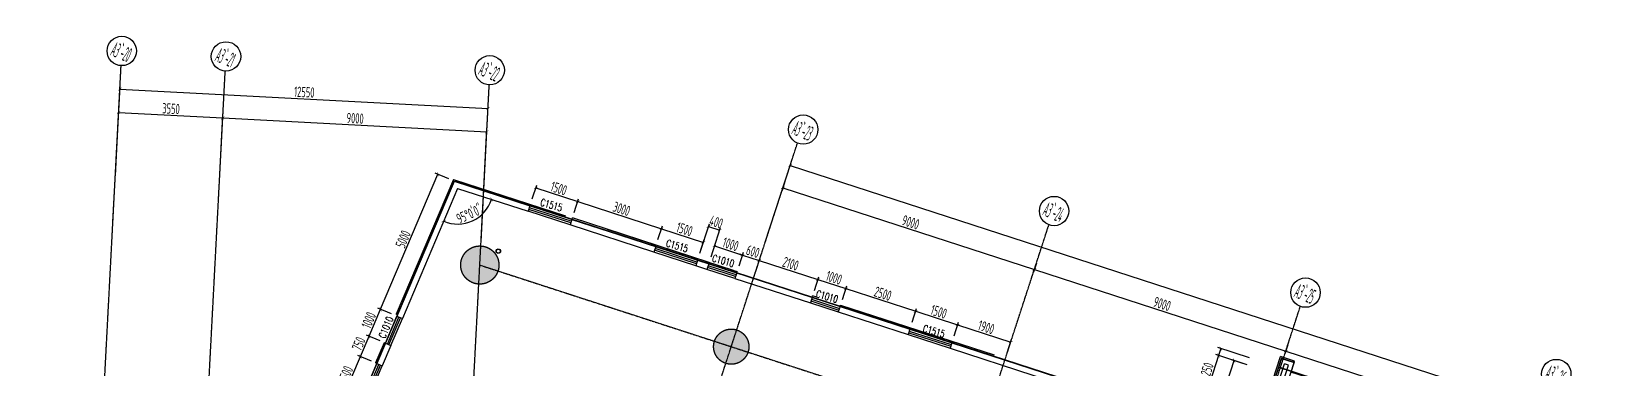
# Model space of a CAD drawing. Extents: x -3523 to 12007717, y -6694179 to 21431.
# Drawn here: x 11893450 to 11947492, y -6375428 to -6363962 of the extents above; entities that cross this region are included whole.
import ezdxf
from ezdxf.enums import TextEntityAlignment as Align
from ezdxf.xclip import XClip

# ---------------------------------------------------------------- set-up
doc = ezdxf.new("R2010")
doc.units = 0
doc.header["$LTSCALE"] = 10
doc.header["$MEASUREMENT"] = 0
doc.header["$XCLIPFRAME"] = 0
doc.linetypes.add('A3-RG-axis-100$0$CENTER', pattern=[2, 1.25, -0.25, 0.25, -0.25])
doc.linetypes.add('A3-RI-4F$0$DASH', pattern=[0.35, 0.25, -0.1])
for name, color, linetype in [('A3-RB-4F-100$0$A-DIMS-100', 1, 'Continuous'), ('A3-RG-axis-100$0$A-DIMS-100', 1, 'Continuous'), ('A3-RG-axis-100$0$A-GRID', 1, 'A3-RG-axis-100$0$CENTER'), ('A3-RG-axis-100$0$A-SYMB', 4, 'Continuous'), ('A3-RI-4F$0$A-FLOR', 2, 'Continuous'), ('A3-RI-4F$0$A-GLAZ', 140, 'Continuous'), ('A3-RI-4F$0$A-WALL', 7, 'Continuous'), ('A3-RI-4F$0$A-WALL-FINI', 95, 'Continuous'), ('A3-RM-4F$0$0P-FE-FH-V', 141, 'Continuous'), ('A3-RS-1F$0$A-HATH-GRAY', 8, 'Continuous'), ('A3-RS-1F$0$A-WALL', 7, 'Continuous'), ('A3-SYMB-4F-100$0$A-SYMB-DOOR', 3, 'Continuous'), ('A3-SYMB-4F-100$0$A-SYMB-DOOR1', 3, 'Continuous'), ('A3-SYMB-4F-100$0$A-SYMB-DOOR2', 3, 'Continuous'), ('A3-SYMB-4F-100$0$A-SYMB-DOOR3', 3, 'Continuous')]:
    doc.layers.add(name, color=color, linetype=linetype)
doc.layers.add('A3-RI-4F$0$临时层', color=140, linetype='Continuous', plot=False)
doc.styles.add('A3-RB-4F-100$0$XD2008', font='xd-hzs.shx', dxfattribs={"width": 0.7, "bigfont": 'xd-hztxt.shx'})
doc.styles.add('A3-RG-axis-100$0$ECADI', font='hzs.shx', dxfattribs={"width": 0.7, "bigfont": 'hztxt.shx'})
doc.styles.add('A3-RG-axis-100$0$XD2008', font='xd-hzs.shx', dxfattribs={"width": 0.7, "bigfont": 'xd-hztxt.shx'})
doc.styles.add('A3-SYMB-4F-100$0$ECADI-TXT', font='simplex.shx', dxfattribs={"bigfont": 'hztxt.shx'})
doc.dimstyles.new('A3-RB-4F-100$0$XD100', dxfattribs={"dimscale": 100, "dimtxt": 3.5, "dimasz": 1.5, "dimexe": 1, "dimexo": 2, "dimgap": 0.5, "dimtad": 1, "dimdec": 0, "dimdsep": 46, "dimtxsty": 'A3-RB-4F-100$0$XD2008', "dimcen": 2.5, "dimclrt": 4, "dimaunit": 1, "dimadec": 0, "dimazin": 0, "dimtfac": 1, "dimtdec": 0, "dimtix": 1, "dimtmove": 0, "dimatfit": 3, "dimfxl": 0, "dimtolj": 1, "dimtzin": 0, "dimarcsym": 0})
doc.dimstyles.new('A3-RB-4F-100$0$XD100$0', dxfattribs={"dimscale": 100, "dimtxt": 3.5, "dimasz": 1, "dimexe": 1, "dimexo": 2, "dimgap": 0.5, "dimtad": 1, "dimdec": 0, "dimdsep": 46, "dimtxsty": 'A3-RB-4F-100$0$XD2008', "dimblk1": 'A3-RB-4F-100$0$_ARCHTICK', "dimblk2": 'A3-RB-4F-100$0$_ARCHTICK', "dimsah": 1, "dimcen": 2.5, "dimclrt": 4, "dimaunit": 1, "dimadec": 0, "dimazin": 0, "dimtfac": 1, "dimtdec": 0, "dimtix": 1, "dimtmove": 0, "dimatfit": 3, "dimfxl": 0, "dimtolj": 1, "dimtzin": 0, "dimarcsym": 0})
doc.dimstyles.new('A3-RG-axis-100$0$XD100$0', dxfattribs={"dimscale": 100, "dimtxt": 3.5, "dimasz": 1, "dimexe": 1, "dimexo": 2, "dimgap": 0.5, "dimtad": 1, "dimdec": 0, "dimdsep": 46, "dimtxsty": 'A3-RG-axis-100$0$XD2008', "dimblk1": 'A3-RG-axis-100$0$_ARCHTICK', "dimblk2": 'A3-RG-axis-100$0$_ARCHTICK', "dimsah": 1, "dimcen": 2.5, "dimclrt": 4, "dimaunit": 1, "dimadec": 0, "dimazin": 0, "dimtfac": 1, "dimtdec": 0, "dimtix": 1, "dimtmove": 0, "dimatfit": 3, "dimfxl": 0, "dimtolj": 1, "dimtzin": 0, "dimarcsym": 0})

# ---------------------------------------------------------------- blocks, each defined once
blk = doc.blocks.new('A3-RI-4F')
at = {"layer": 'A3-RI-4F$0$A-FLOR', "linetype": 'A3-RI-4F$0$DASH', "const_width": 50}
blk.add_lwpolyline([(11907835, -6369053), (11897656, -6393034), (11898128, -6393234, -0.084697), (11913934, -6391267), (11915314, -6394764, -0.031408), (11917937, -6393922), (11918379, -6395667), (11918416, -6395812, -0.137995), (11924070, -6395803), (11938273, -6400393, -0.63707), (11939156, -6407589), (11916413, -6421801), (11915153, -6424770), (11915014, -6425097), (11914547, -6426197), (11920044, -6428530), (11921412, -6425308), (11977075, -6448936), (11985124, -6429973), (11973295, -6424952), (11972792, -6425445)], format="xyb", dxfattribs=at)
for points in [[(11935891, -6375414), (11935081, -6377906), (11907835, -6369053)], [(11978174, -6391908), (11978174, -6391908), (11943983, -6380797), (11944801, -6378308), (11943490, -6377883), (11943490, -6377883), (11936319, -6375553), (11936424, -6375230), (11935996, -6375091), (11935888, -6375424)]]:
    blk.add_lwpolyline(points, dxfattribs=at)
at = {"layer": 'A3-RI-4F$0$A-GLAZ'}
for p, q in [((11911837, -6370354), (11910411, -6369890)), ((11911776, -6370544), (11910349, -6370080)), ((11911797, -6370477), (11910371, -6370014)), ((11911816, -6370420), (11910389, -6369957)), ((11916055, -6371934), (11914629, -6371471)), ((11916077, -6371868), (11914650, -6371404)), ((11916095, -6371811), (11914669, -6371347)), ((11916117, -6371744), (11914690, -6371281)), ((11917387, -6372367), (11916436, -6372058)), ((11917408, -6372300), (11916457, -6371991)), ((11917427, -6372243), (11916476, -6371934)), ((11917449, -6372177), (11916498, -6371868)), ((11919976, -6373135), (11920927, -6373444)), ((11919995, -6373078), (11920946, -6373387)), ((11920016, -6373011), (11920967, -6373320)), ((11905491, -6374576), (11905882, -6373656)), ((11905555, -6374604), (11905946, -6373683)), ((11905611, -6374627), (11906001, -6373707)), ((11919955, -6373201), (11920906, -6373510)), ((11905675, -6374655), (11906066, -6373734)), ((11923305, -6374216), (11924732, -6374680)), ((11923323, -6374159), (11924750, -6374623)), ((11923345, -6374093), (11924772, -6374556)), ((11923283, -6374283), (11924710, -6374747)), ((11904612, -6376647), (11905198, -6375267)), ((11904676, -6376675), (11905262, -6375294)), ((11904731, -6376698), (11905318, -6375318)), ((11904796, -6376726), (11905382, -6375345))]:
    blk.add_line(p, q, dxfattribs=at)
at = {"layer": 'A3-RI-4F$0$A-WALL'}
for p, q in [((11907835, -6369053), (11905882, -6373656)), ((11907948, -6369300), (11906066, -6373734)), ((11907835, -6369053), (11910411, -6369890)), ((11907948, -6369300), (11910349, -6370080)), ((11910411, -6369890), (11910349, -6370080)), ((11911837, -6370354), (11911776, -6370544)), ((11914690, -6371281), (11911837, -6370354)), ((11911837, -6370354), (11914690, -6371281)), ((11914629, -6371471), (11911776, -6370544)), ((11914691, -6371281), (11914629, -6371471)), ((11916117, -6371744), (11916055, -6371934)), ((11916436, -6372058), (11916055, -6371934)), ((11916497, -6371868), (11916117, -6371744)), ((11916117, -6371744), (11916497, -6371868)), ((11916498, -6371868), (11916436, -6372058)), ((11917449, -6372177), (11917387, -6372367)), ((11917387, -6372367), (11919955, -6373201)), ((11917449, -6372177), (11920016, -6373011)), ((11920016, -6373011), (11919955, -6373201)), ((11905882, -6373656), (11906066, -6373734)), ((11920967, -6373320), (11920906, -6373510)), ((11920906, -6373510), (11923283, -6374283)), ((11920967, -6373320), (11923345, -6374093)), ((11923345, -6374093), (11923283, -6374283)), ((11905491, -6374576), (11905198, -6375267)), ((11905675, -6374655), (11905382, -6375345)), ((11905491, -6374576), (11905675, -6374655)), ((11924772, -6374556), (11924710, -6374747)), ((11924710, -6374746), (11935257, -6378174)), ((11924772, -6374556), (11935081, -6377906)), ((11905198, -6375267), (11905382, -6375345)), ((11934922, -6379852), (11936424, -6375230)), ((11935081, -6377906), (11935996, -6375091)), ((11935224, -6377952), (11936092, -6375280)), ((11935366, -6377999), (11936235, -6375326)), ((11936424, -6375230), (11935996, -6375091)), ((11936235, -6375326), (11936092, -6375280))]:
    blk.add_line(p, q, dxfattribs=at)
at = {"layer": 'A3-RI-4F$0$A-WALL-FINI'}
for p, q in [((11907807, -6368992), (11905855, -6373590)), ((11907807, -6368992), (11911615, -6370229)), ((11910411, -6369890), (11910426, -6369843)), ((11910503, -6369605), (11910503, -6369605)), ((11911837, -6370354), (11911853, -6370306)), ((11916513, -6371820), (11911853, -6370306)), ((11913042, -6370692), (11917322, -6372083)), ((11916498, -6371868), (11916513, -6371820)), ((11916590, -6371583), (11916590, -6371582)), ((11917321, -6372083), (11917464, -6372129)), ((11917449, -6372177), (11917464, -6372129)), ((11920016, -6373011), (11920032, -6372964)), ((11920175, -6373010), (11920032, -6372964)), ((11921060, -6373035), (11921060, -6373035)), ((11905901, -6373610), (11905855, -6373590)), ((11920967, -6373320), (11920983, -6373273)), ((11920983, -6373273), (11926214, -6374972)), ((11905445, -6374557), (11905152, -6375247)), ((11905491, -6374576), (11905445, -6374557)), ((11905198, -6375267), (11905152, -6375247)), ((11935117, -6377634), (11935964, -6375028)), ((11936439, -6375182), (11935964, -6375028)), ((11936424, -6375230), (11936439, -6375182)), ((11935049, -6377843), (11935840, -6375408))]:
    blk.add_line(p, q, dxfattribs=at)
at = {"layer": 'A3-RI-4F$0$临时层', "const_width": 50}
blk.add_lwpolyline([(11935081, -6377906), (11935898, -6375390), (11944801, -6378308), (11943983, -6380798)], dxfattribs=at)
blk = doc.blocks.new('A3-RG-axis-100$0$_ARCHTICK')
at = {"color": 0, "linetype": 'ByBlock', "const_width": 0.15}
blk.add_lwpolyline([(-0.5, -0.5), (0.5, 0.5)], dxfattribs=at)
blk = doc.blocks.new('*D248')
at = {"layer": 'A3-RG-axis-100$0$A-DIMS-100', "color": 0, "lineweight": -2}
for p, q in [((11919090, -6369068), (11918990, -6369373)), ((11919021, -6369278), (11927581, -6372059)), ((11927649, -6371849), (11927550, -6372154))]:
    blk.add_line(p, q, dxfattribs=at)
at = {"layer": 'Defpoints', "color": 0}
for p in [(11919151, -6368878), (11927581, -6372059), (11927711, -6371659)]:
    blk.add_point(p, dxfattribs=at)
at = {"layer": 'A3-RG-axis-100$0$A-DIMS-100', "color": 0, "lineweight": -2, "xscale": 100, "yscale": 100, "zscale": 100}
for p, rotation in [((11919021, -6369278), 162.0000000004873), ((11927581, -6372059), 342.0000000004872)]:
    blk.add_blockref('A3-RG-axis-100$0$_ARCHTICK', p, dxfattribs=dict(at, rotation=rotation))
at = {"layer": 'A3-RG-axis-100$0$A-DIMS-100', "color": 4, "insert": (11923371, -6370455), "char_height": 350, "attachment_point": 5, "rotation": 342, "style": 'A3-RG-axis-100$0$XD2008'}
blk.add_mtext('\\A1;9000', dxfattribs=at)
blk = doc.blocks.new('*D249')
at = {"layer": 'A3-RG-axis-100$0$A-DIMS-100', "color": 0, "lineweight": -2}
for p, q in [((11927649, -6371849), (11927550, -6372154)), ((11927581, -6372059), (11936140, -6374840)), ((11936209, -6374630), (11936109, -6374935))]:
    blk.add_line(p, q, dxfattribs=at)
at = {"layer": 'Defpoints', "color": 0}
for p in [(11927711, -6371659), (11936270, -6374440), (11936140, -6374840)]:
    blk.add_point(p, dxfattribs=at)
at = {"layer": 'A3-RG-axis-100$0$A-DIMS-100', "color": 0, "lineweight": -2, "xscale": 100, "yscale": 100, "zscale": 100}
for p, rotation in [((11927581, -6372059), 162.0000000004873), ((11936140, -6374840), 342.0000000004872)]:
    blk.add_blockref('A3-RG-axis-100$0$_ARCHTICK', p, dxfattribs=dict(at, rotation=rotation))
at = {"layer": 'A3-RG-axis-100$0$A-DIMS-100', "color": 4, "insert": (11931930, -6373236), "char_height": 350, "attachment_point": 5, "rotation": 342, "style": 'A3-RG-axis-100$0$XD2008'}
blk.add_mtext('\\A1;9000', dxfattribs=at)
blk = doc.blocks.new('*D250')
at = {"layer": 'A3-RG-axis-100$0$A-DIMS-100', "color": 0, "lineweight": -2}
for p, q in [((11936209, -6374630), (11936109, -6374935)), ((11936140, -6374840), (11944700, -6377622)), ((11944768, -6377411), (11944669, -6377717))]:
    blk.add_line(p, q, dxfattribs=at)
at = {"layer": 'Defpoints', "color": 0}
for p in [(11936270, -6374440), (11944830, -6377221), (11944700, -6377622)]:
    blk.add_point(p, dxfattribs=at)
at = {"layer": 'A3-RG-axis-100$0$A-DIMS-100', "color": 0, "lineweight": -2, "xscale": 100, "yscale": 100, "zscale": 100}
for p, rotation in [((11936140, -6374840), 162.0000000004873), ((11944700, -6377622), 342.0000000004872)]:
    blk.add_blockref('A3-RG-axis-100$0$_ARCHTICK', p, dxfattribs=dict(at, rotation=rotation))
at = {"layer": 'A3-RG-axis-100$0$A-DIMS-100', "color": 4, "insert": (11940490, -6376017), "char_height": 350, "attachment_point": 5, "rotation": 342, "style": 'A3-RG-axis-100$0$XD2008'}
blk.add_mtext('\\A1;9000', dxfattribs=at)
blk = doc.blocks.new('*D253')
at = {"layer": 'A3-RG-axis-100$0$A-DIMS-100', "color": 0, "lineweight": -2}
for p, q in [((11899840, -6369043), (11899958, -6366801)), ((11899953, -6366900), (11908940, -6367371)), ((11908828, -6369514), (11908946, -6367272))]:
    blk.add_line(p, q, dxfattribs=at)
at = {"layer": 'Defpoints', "color": 0}
for p in [(11908940, -6367371), (11899830, -6369243), (11908818, -6369714)]:
    blk.add_point(p, dxfattribs=at)
at = {"layer": 'A3-RG-axis-100$0$A-DIMS-100', "color": 0, "lineweight": -2, "xscale": 100, "yscale": 100, "zscale": 100}
for p, rotation in [((11899953, -6366900), 177.0000000058428), ((11908940, -6367371), 357.0000000058428)]:
    blk.add_blockref('A3-RG-axis-100$0$_ARCHTICK', p, dxfattribs=dict(at, rotation=rotation))
at = {"layer": 'A3-RG-axis-100$0$A-DIMS-100', "color": 4, "insert": (11904458, -6366911), "char_height": 350, "attachment_point": 5, "rotation": 357, "style": 'A3-RG-axis-100$0$XD2008'}
blk.add_mtext('\\A1;9000', dxfattribs=at)
blk = doc.blocks.new('*D254')
at = {"layer": 'A3-RG-axis-100$0$A-DIMS-100', "color": 0, "lineweight": -2}
for p, q in [((11896295, -6368858), (11896413, -6366615)), ((11896408, -6366715), (11899953, -6366900)), ((11899840, -6369043), (11899958, -6366801))]:
    blk.add_line(p, q, dxfattribs=at)
at = {"layer": 'Defpoints', "color": 0}
for p in [(11899953, -6366900), (11896285, -6369057), (11899830, -6369243)]:
    blk.add_point(p, dxfattribs=at)
at = {"layer": 'A3-RG-axis-100$0$A-DIMS-100', "color": 0, "lineweight": -2, "xscale": 100, "yscale": 100, "zscale": 100}
for p, rotation in [((11896408, -6366715), 177.0000000058428), ((11899953, -6366900), 357.0000000058428)]:
    blk.add_blockref('A3-RG-axis-100$0$_ARCHTICK', p, dxfattribs=dict(at, rotation=rotation))
at = {"layer": 'A3-RG-axis-100$0$A-DIMS-100', "color": 4, "insert": (11898192, -6366583), "char_height": 350, "attachment_point": 5, "rotation": 357, "style": 'A3-RG-axis-100$0$XD2008'}
blk.add_mtext('\\A1;3550', dxfattribs=at)
blk = doc.blocks.new('*D255')
at = {"layer": 'A3-RG-axis-100$0$A-DIMS-100', "color": 0, "lineweight": -2}
for p, q in [((11896212, -6370455), (11896455, -6365816)), ((11896450, -6365916), (11908982, -6366573)), ((11908744, -6371112), (11908988, -6366473))]:
    blk.add_line(p, q, dxfattribs=at)
at = {"layer": 'Defpoints', "color": 0}
for p in [(11908982, -6366573), (11896201, -6370655), (11908734, -6371312)]:
    blk.add_point(p, dxfattribs=at)
at = {"layer": 'A3-RG-axis-100$0$A-DIMS-100', "color": 0, "lineweight": -2, "xscale": 100, "yscale": 100, "zscale": 100}
for p, rotation in [((11896450, -6365916), 177.0000000058428), ((11908982, -6366573), 357.0000000058428)]:
    blk.add_blockref('A3-RG-axis-100$0$_ARCHTICK', p, dxfattribs=dict(at, rotation=rotation))
at = {"layer": 'A3-RG-axis-100$0$A-DIMS-100', "color": 4, "insert": (11902728, -6366019), "char_height": 350, "attachment_point": 5, "rotation": 357, "style": 'A3-RG-axis-100$0$XD2008'}
blk.add_mtext('\\A1;12550', dxfattribs=at)
blk = doc.blocks.new('*D257')
at = {"layer": 'A3-RG-axis-100$0$A-DIMS-100', "color": 0, "lineweight": -2}
for p, q in [((11918409, -6371163), (11919299, -6368422)), ((11919269, -6368517), (11981087, -6388603)), ((11981403, -6387632), (11981056, -6388698))]:
    blk.add_line(p, q, dxfattribs=at)
at = {"layer": 'Defpoints', "color": 0}
for p in [(11918347, -6371353), (11981464, -6387442), (11981087, -6388603)]:
    blk.add_point(p, dxfattribs=at)
at = {"layer": 'A3-RG-axis-100$0$A-DIMS-100', "color": 0, "lineweight": -2, "xscale": 100, "yscale": 100, "zscale": 100}
for p, rotation in [((11919269, -6368517), 162.0000000004873), ((11981087, -6388603), 342.0000000004872)]:
    blk.add_blockref('A3-RG-axis-100$0$_ARCHTICK', p, dxfattribs=dict(at, rotation=rotation))
at = {"layer": 'A3-RG-axis-100$0$A-DIMS-100', "color": 4, "insert": (11950247, -6378346), "char_height": 350, "attachment_point": 5, "rotation": 342, "style": 'A3-RG-axis-100$0$XD2008'}
blk.add_mtext('\\A1;65000', dxfattribs=at)
blk = doc.blocks.new('A3-RG-axis-100$0$ECADI-TAG-GRID')
at = {"color": 13}
blk.add_circle((0, 0), 5, dxfattribs=at)
at = {"style": 'A3-RG-axis-100$0$XD2008', "width": 0.7}
blk.add_attdef('GRID', text='', height=5, dxfattribs=at).set_placement((0, 0), align=Align.MIDDLE)
blk = doc.blocks.new('A3-SYMB-4F-100$0$ECADI-TAG-DOOR')
at = {"layer": 'A3-SYMB-4F-100$0$A-SYMB-DOOR', "style": 'A3-SYMB-4F-100$0$ECADI-TXT', "width": 0.7}
for tag, p in [('门窗主编号1', (-6.41, 7.26)), ('门窗主编号2', (2.08, 7.26))]:
    blk.add_attdef(tag, p, '', height=2.5, dxfattribs=at)
at = {"layer": 'A3-SYMB-4F-100$0$A-SYMB-DOOR', "style": 'A3-SYMB-4F-100$0$ECADI-TXT', "width": 0.7, "flags": 1}
for tag, p in [('洞口尺寸(宽X高)', (-6.42, 1.62)), ('备注', (-6.39, -1.21))]:
    blk.add_attdef(tag, p, '', height=2.5, dxfattribs=at)
at = {"layer": 'A3-SYMB-4F-100$0$A-SYMB-DOOR1', "style": 'A3-SYMB-4F-100$0$ECADI-TXT', "width": 0.7}
blk.add_attdef('门窗辅编号1', (-6.41, 4.41), '', height=2.5, dxfattribs=at)
at = {"layer": 'A3-SYMB-4F-100$0$A-SYMB-DOOR2', "style": 'A3-SYMB-4F-100$0$ECADI-TXT', "width": 0.7}
blk.add_attdef('门窗辅编号2', (-2.86, 4.41), '', height=2.5, dxfattribs=at)
at = {"layer": 'A3-SYMB-4F-100$0$A-SYMB-DOOR3', "style": 'A3-SYMB-4F-100$0$ECADI-TXT', "width": 0.7}
blk.add_attdef('门窗辅编号3', (2.32, 4.41), '', height=2.5, dxfattribs=at)
blk = doc.blocks.new('A3-SYMB-4F-100')
at = {"layer": 'A3-SYMB-4F-100$0$A-SYMB-DOOR1'}
ref = blk.add_blockref('A3-SYMB-4F-100$0$ECADI-TAG-DOOR', (11911491, -6370855), dxfattribs=dict(at, xscale=99.99999999997293, yscale=100, zscale=100, rotation=344.0251775405333))
ref.add_attrib('门窗主编号1', 'C1515', dxfattribs={"height": 250, "rotation": 344.0252, "style": 'A3-SYMB-4F-100$0$ECADI-TXT', "width": 0.7}).set_placement((11911470, -6370091), align=Align.RIGHT)
ref = blk.add_blockref('A3-SYMB-4F-100$0$ECADI-TAG-DOOR', (11915771, -6372245), dxfattribs=dict(at, xscale=99.99999999997293, yscale=100, zscale=100, rotation=344.0251775405333))
ref.add_attrib('门窗主编号1', 'C1515', dxfattribs={"height": 250, "rotation": 344.0252, "style": 'A3-SYMB-4F-100$0$ECADI-TXT', "width": 0.7}).set_placement((11915750, -6371482), align=Align.RIGHT)
ref = blk.add_blockref('A3-SYMB-4F-100$0$ECADI-TAG-DOOR', (11917340, -6372755), dxfattribs=dict(at, xscale=99.99999999997293, yscale=100, zscale=100, rotation=344.0251775405333))
ref.add_attrib('门窗主编号1', 'C1010', dxfattribs={"height": 250, "rotation": 344.0252, "style": 'A3-SYMB-4F-100$0$ECADI-TXT', "width": 0.7}).set_placement((11917319, -6371992), align=Align.RIGHT)
ref = blk.add_blockref('A3-SYMB-4F-100$0$ECADI-TAG-DOOR', (11920874, -6373972), dxfattribs=dict(at, xscale=99.99999999997293, yscale=100, zscale=100, rotation=344.0251775405333))
ref.add_attrib('门窗主编号1', 'C1010', dxfattribs={"height": 250, "rotation": 344.0252, "style": 'A3-SYMB-4F-100$0$ECADI-TXT', "width": 0.7}).set_placement((11920854, -6373208), align=Align.RIGHT)
ref = blk.add_blockref('A3-SYMB-4F-100$0$ECADI-TAG-DOOR', (11906530, -6373796), dxfattribs=dict(at, xscale=99.9999999999729, yscale=100.0000000000001, zscale=100, rotation=67.66284723589156))
ref.add_attrib('门窗主编号1', 'C1010', dxfattribs={"height": 250, "rotation": 67.6628, "style": 'A3-SYMB-4F-100$0$ECADI-TXT', "width": 0.7}).set_placement((11905769, -6373731), align=Align.RIGHT)
ref = blk.add_blockref('A3-SYMB-4F-100$0$ECADI-TAG-DOOR', (11924514, -6375154), dxfattribs=dict(at, xscale=99.99999999997293, yscale=100, zscale=100, rotation=344.0251775405333))
ref.add_attrib('门窗主编号1', 'C1515', dxfattribs={"height": 250, "rotation": 344.0252, "style": 'A3-SYMB-4F-100$0$ECADI-TXT', "width": 0.7}).set_placement((11924493, -6374391), align=Align.RIGHT)
blk = doc.blocks.new('A3-RM-4F$0$DFA')
at = {"layer": 'A3-RM-4F$0$0P-FE-FH-V'}
for radius in [75, 65]:
    blk.add_circle((0, 0), radius, dxfattribs=at)
blk = doc.blocks.new('A3-RM-4F')
at = {"layer": 'A3-RM-4F$0$0P-FE-FH-V'}
blk.add_blockref('A3-RM-4F$0$DFA', (11909333, -6371439), dxfattribs=at)
blk = doc.blocks.new('A3-RB-4F-100$0$_ARCHTICK')
at = {"color": 0, "linetype": 'ByBlock', "const_width": 0.15}
blk.add_lwpolyline([(-0.5, -0.5), (0.5, 0.5)], dxfattribs=at)
blk = doc.blocks.new('*D2598')
at = {"layer": 'A3-RB-4F-100$0$A-DIMS-100', "color": 0, "lineweight": -2}
for p, q in [((11905324, -6373419), (11907277, -6368816)), ((11907651, -6368975), (11907185, -6368777)), ((11905698, -6373578), (11905231, -6373380))]:
    blk.add_line(p, q, dxfattribs=at)
at = {"layer": 'Defpoints', "color": 0}
for p in [(11907277, -6368816), (11907835, -6369053), (11905882, -6373656)]:
    blk.add_point(p, dxfattribs=at)
at = {"layer": 'A3-RB-4F-100$0$A-DIMS-100', "color": 0, "lineweight": -2, "xscale": 100, "yscale": 100, "zscale": 100}
for p, rotation in [((11907277, -6368816), 66.99999999929891), ((11905324, -6373419), 246.9999999992989)]:
    blk.add_blockref('A3-RB-4F-100$0$_ARCHTICK', p, dxfattribs=dict(at, rotation=rotation))
at = {"layer": 'A3-RB-4F-100$0$A-DIMS-100', "color": 4, "insert": (11906093, -6371030), "char_height": 350, "attachment_point": 5, "rotation": 67, "style": 'A3-RB-4F-100$0$XD2008'}
blk.add_mtext('\\A1;5000', dxfattribs=at)
blk = doc.blocks.new('*D2599')
at = {"layer": 'A3-RB-4F-100$0$A-DIMS-100', "color": 0, "lineweight": -2}
for p, q in [((11904933, -6374339), (11905324, -6373419)), ((11905698, -6373578), (11905231, -6373380)), ((11905307, -6374498), (11904841, -6374300))]:
    blk.add_line(p, q, dxfattribs=at)
at = {"layer": 'Defpoints', "color": 0}
for p in [(11905324, -6373419), (11905882, -6373656), (11905491, -6374576)]:
    blk.add_point(p, dxfattribs=at)
at = {"layer": 'A3-RB-4F-100$0$A-DIMS-100', "color": 0, "lineweight": -2, "xscale": 100, "yscale": 100, "zscale": 100}
for p, rotation in [((11905324, -6373419), 66.99999999927694), ((11904933, -6374339), 246.9999999992769)]:
    blk.add_blockref('A3-RB-4F-100$0$_ARCHTICK', p, dxfattribs=dict(at, rotation=rotation))
at = {"layer": 'A3-RB-4F-100$0$A-DIMS-100', "color": 4, "insert": (11904921, -6373791), "char_height": 350, "attachment_point": 5, "rotation": 67, "style": 'A3-RB-4F-100$0$XD2008'}
blk.add_mtext('\\A1;1000', dxfattribs=at)
blk = doc.blocks.new('*D2600')
at = {"layer": 'A3-RB-4F-100$0$A-DIMS-100', "color": 0, "lineweight": -2}
for p, q in [((11904640, -6375030), (11904933, -6374339)), ((11905307, -6374498), (11904841, -6374300)), ((11905014, -6375189), (11904548, -6374991))]:
    blk.add_line(p, q, dxfattribs=at)
at = {"layer": 'Defpoints', "color": 0}
for p in [(11904933, -6374339), (11905491, -6374576), (11905198, -6375267)]:
    blk.add_point(p, dxfattribs=at)
at = {"layer": 'A3-RB-4F-100$0$A-DIMS-100', "color": 0, "lineweight": -2, "xscale": 100, "yscale": 100, "zscale": 100}
for p, rotation in [((11904933, -6374339), 66.9999999993125), ((11904640, -6375030), 246.9999999993125)]:
    blk.add_blockref('A3-RB-4F-100$0$_ARCHTICK', p, dxfattribs=dict(at, rotation=rotation))
at = {"layer": 'A3-RB-4F-100$0$A-DIMS-100', "color": 4, "insert": (11904579, -6374597), "char_height": 350, "attachment_point": 5, "rotation": 67, "style": 'A3-RB-4F-100$0$XD2008'}
blk.add_mtext('\\A1;750', dxfattribs=at)
blk = doc.blocks.new('*D2601')
at = {"layer": 'A3-RB-4F-100$0$A-DIMS-100', "color": 0, "lineweight": -2}
for p, q in [((11904054, -6376411), (11904640, -6375030)), ((11905014, -6375189), (11904548, -6374991)), ((11904428, -6376569), (11903962, -6376372))]:
    blk.add_line(p, q, dxfattribs=at)
at = {"layer": 'Defpoints', "color": 0}
for p in [(11904640, -6375030), (11905198, -6375267), (11904612, -6376647)]:
    blk.add_point(p, dxfattribs=at)
at = {"layer": 'A3-RB-4F-100$0$A-DIMS-100', "color": 0, "lineweight": -2, "xscale": 100, "yscale": 100, "zscale": 100}
for p, rotation in [((11904640, -6375030), 66.99999999930073), ((11904054, -6376411), 246.9999999993007)]:
    blk.add_blockref('A3-RB-4F-100$0$_ARCHTICK', p, dxfattribs=dict(at, rotation=rotation))
at = {"layer": 'A3-RB-4F-100$0$A-DIMS-100', "color": 4, "insert": (11904140, -6375632), "char_height": 350, "attachment_point": 5, "rotation": 67, "style": 'A3-RB-4F-100$0$XD2008'}
blk.add_mtext('\\A1;1500', dxfattribs=at)
blk = doc.blocks.new('*D2623')
at = {"layer": 'A3-RB-4F-100$0$A-DIMS-100', "color": 0, "lineweight": -2}
for p, q in [((11933646, -6377440), (11934385, -6375167)), ((11934825, -6375310), (11934290, -6375136)), ((11934086, -6377583), (11933551, -6377409))]:
    blk.add_line(p, q, dxfattribs=at)
at = {"layer": 'Defpoints', "color": 0}
for p in [(11934385, -6375167), (11935015, -6375372), (11934277, -6377645)]:
    blk.add_point(p, dxfattribs=at)
at = {"layer": 'A3-RB-4F-100$0$A-DIMS-100', "color": 0, "lineweight": -2, "xscale": 100, "yscale": 100, "zscale": 100}
for p, rotation in [((11934385, -6375167), 72.00000000078244), ((11933646, -6377440), 252.0000000007824)]:
    blk.add_blockref('A3-RB-4F-100$0$_ARCHTICK', p, dxfattribs=dict(at, rotation=rotation))
at = {"layer": 'A3-RB-4F-100$0$A-DIMS-100', "color": 4, "insert": (11933802, -6376234), "char_height": 350, "attachment_point": 5, "rotation": 72, "style": 'A3-RB-4F-100$0$XD2008'}
blk.add_mtext('\\A1;2390', dxfattribs=at)
blk = doc.blocks.new('*D2624')
at = {"layer": 'A3-RB-4F-100$0$A-DIMS-100', "color": 0, "lineweight": -2}
for p, q in [((11934902, -6375072), (11933831, -6374724)), ((11933926, -6374755), (11933849, -6374993)), ((11933849, -6374993), (11933562, -6375877)), ((11934825, -6375310), (11933754, -6374962))]:
    blk.add_line(p, q, dxfattribs=at)
at = {"layer": 'Defpoints', "color": 0}
for p in [(11933926, -6374755), (11935092, -6375134), (11935015, -6375372)]:
    blk.add_point(p, dxfattribs=at)
at = {"layer": 'A3-RB-4F-100$0$A-DIMS-100', "color": 0, "lineweight": -2, "xscale": 100, "yscale": 100, "zscale": 100}
for p, rotation in [((11933926, -6374755), 72.00000000123622), ((11933849, -6374993), 252.0000000012362)]:
    blk.add_blockref('A3-RB-4F-100$0$_ARCHTICK', p, dxfattribs=dict(at, rotation=rotation))
at = {"layer": 'A3-RB-4F-100$0$A-DIMS-100', "color": 4, "insert": (11933461, -6375461), "char_height": 350, "attachment_point": 5, "rotation": 72, "style": 'A3-RB-4F-100$0$XD2008'}
blk.add_mtext('\\A1;250', dxfattribs=at)
blk = doc.blocks.new('*D3197')
at = {"layer": 'A3-RB-4F-100$0$A-DIMS-100', "color": 0, "lineweight": -2}
for p, q in [((11924849, -6374318), (11925000, -6373855)), ((11924969, -6373950), (11926776, -6374537)), ((11926656, -6374906), (11926807, -6374442))]:
    blk.add_line(p, q, dxfattribs=at)
at = {"layer": 'Defpoints', "color": 0}
for p in [(11924787, -6374509), (11926776, -6374537), (11926594, -6375096)]:
    blk.add_point(p, dxfattribs=at)
at = {"layer": 'A3-RB-4F-100$0$A-DIMS-100', "color": 0, "lineweight": -2, "xscale": 100, "yscale": 100, "zscale": 100}
for p, rotation in [((11924969, -6373950), 161.9999999999772), ((11926776, -6374537), 341.9999999999772)]:
    blk.add_blockref('A3-RB-4F-100$0$_ARCHTICK', p, dxfattribs=dict(at, rotation=rotation))
at = {"layer": 'A3-RB-4F-100$0$A-DIMS-100', "color": 4, "insert": (11925942, -6374030), "char_height": 350, "attachment_point": 5, "rotation": 342, "style": 'A3-RB-4F-100$0$XD2008'}
blk.add_mtext('\\A1;1900', dxfattribs=at)
blk = doc.blocks.new('*D3198')
at = {"layer": 'A3-RB-4F-100$0$A-DIMS-100', "color": 0, "lineweight": -2}
for p, q in [((11923422, -6373855), (11923573, -6373391)), ((11923542, -6373487), (11924969, -6373950)), ((11924849, -6374318), (11925000, -6373855))]:
    blk.add_line(p, q, dxfattribs=at)
at = {"layer": 'Defpoints', "color": 0}
for p in [(11923361, -6374045), (11924969, -6373950), (11924787, -6374509)]:
    blk.add_point(p, dxfattribs=at)
at = {"layer": 'A3-RB-4F-100$0$A-DIMS-100', "color": 0, "lineweight": -2, "xscale": 100, "yscale": 100, "zscale": 100}
for p, rotation in [((11923542, -6373487), 161.9999999999772), ((11924969, -6373950), 341.9999999999772)]:
    blk.add_blockref('A3-RB-4F-100$0$_ARCHTICK', p, dxfattribs=dict(at, rotation=rotation))
at = {"layer": 'A3-RB-4F-100$0$A-DIMS-100', "color": 4, "insert": (11924325, -6373504), "char_height": 350, "attachment_point": 5, "rotation": 342, "style": 'A3-RB-4F-100$0$XD2008'}
blk.add_mtext('\\A1;1500', dxfattribs=at)
blk = doc.blocks.new('*D3199')
at = {"layer": 'A3-RB-4F-100$0$A-DIMS-100', "color": 0, "lineweight": -2}
for p, q in [((11921045, -6373082), (11921195, -6372619)), ((11921164, -6372714), (11923542, -6373487)), ((11923422, -6373855), (11923573, -6373391))]:
    blk.add_line(p, q, dxfattribs=at)
at = {"layer": 'Defpoints', "color": 0}
for p in [(11920983, -6373273), (11923542, -6373487), (11923361, -6374045)]:
    blk.add_point(p, dxfattribs=at)
at = {"layer": 'A3-RB-4F-100$0$A-DIMS-100', "color": 0, "lineweight": -2, "xscale": 100, "yscale": 100, "zscale": 100}
for p, rotation in [((11921164, -6372714), 161.9999999999672), ((11923542, -6373487), 341.9999999999672)]:
    blk.add_blockref('A3-RB-4F-100$0$_ARCHTICK', p, dxfattribs=dict(at, rotation=rotation))
at = {"layer": 'A3-RB-4F-100$0$A-DIMS-100', "color": 4, "insert": (11922423, -6372886), "char_height": 350, "attachment_point": 5, "rotation": 342, "style": 'A3-RB-4F-100$0$XD2008'}
blk.add_mtext('\\A1;2500', dxfattribs=at)
blk = doc.blocks.new('*D3200')
at = {"layer": 'A3-RB-4F-100$0$A-DIMS-100', "color": 0, "lineweight": -2}
for p, q in [((11920094, -6372773), (11920244, -6372310)), ((11920213, -6372405), (11921164, -6372714)), ((11921045, -6373082), (11921195, -6372619))]:
    blk.add_line(p, q, dxfattribs=at)
at = {"layer": 'Defpoints', "color": 0}
for p in [(11920032, -6372964), (11921164, -6372714), (11920983, -6373273)]:
    blk.add_point(p, dxfattribs=at)
at = {"layer": 'A3-RB-4F-100$0$A-DIMS-100', "color": 0, "lineweight": -2, "xscale": 100, "yscale": 100, "zscale": 100}
for p, rotation in [((11920213, -6372405), 161.9999999999825), ((11921164, -6372714), 341.9999999999825)]:
    blk.add_blockref('A3-RB-4F-100$0$_ARCHTICK', p, dxfattribs=dict(at, rotation=rotation))
at = {"layer": 'A3-RB-4F-100$0$A-DIMS-100', "color": 4, "insert": (11920758, -6372345), "char_height": 350, "attachment_point": 5, "rotation": 342, "style": 'A3-RB-4F-100$0$XD2008'}
blk.add_mtext('\\A1;1000', dxfattribs=at)
blk = doc.blocks.new('*D3201')
at = {"layer": 'A3-RB-4F-100$0$A-DIMS-100', "color": 0, "lineweight": -2}
for p, q in [((11918096, -6372124), (11918247, -6371661)), ((11918216, -6371756), (11920213, -6372405)), ((11920094, -6372773), (11920244, -6372310))]:
    blk.add_line(p, q, dxfattribs=at)
at = {"layer": 'Defpoints', "color": 0}
for p in [(11918035, -6372315), (11920213, -6372405), (11920032, -6372964)]:
    blk.add_point(p, dxfattribs=at)
at = {"layer": 'A3-RB-4F-100$0$A-DIMS-100', "color": 0, "lineweight": -2, "xscale": 100, "yscale": 100, "zscale": 100}
for p, rotation in [((11918216, -6371756), 161.9999999999825), ((11920213, -6372405), 341.9999999999825)]:
    blk.add_blockref('A3-RB-4F-100$0$_ARCHTICK', p, dxfattribs=dict(at, rotation=rotation))
at = {"layer": 'A3-RB-4F-100$0$A-DIMS-100', "color": 4, "insert": (11919284, -6371867), "char_height": 350, "attachment_point": 5, "rotation": 342, "style": 'A3-RB-4F-100$0$XD2008'}
blk.add_mtext('\\A1;2100', dxfattribs=at)
blk = doc.blocks.new('*D3202')
at = {"layer": 'A3-RB-4F-100$0$A-DIMS-100', "color": 0, "lineweight": -2}
for p, q in [((11917526, -6371939), (11917676, -6371476)), ((11917646, -6371571), (11917550, -6371540)), ((11917646, -6371571), (11918216, -6371756)), ((11918096, -6372124), (11918247, -6371661)), ((11918216, -6371756), (11918311, -6371787))]:
    blk.add_line(p, q, dxfattribs=at)
at = {"layer": 'Defpoints', "color": 0}
for p in [(11918216, -6371756), (11917464, -6372129), (11918035, -6372315)]:
    blk.add_point(p, dxfattribs=at)
at = {"layer": 'A3-RB-4F-100$0$A-DIMS-100', "color": 0, "lineweight": -2, "xscale": 100, "yscale": 100, "zscale": 100}
for p, rotation in [((11917646, -6371571), 341.9999999999867), ((11918216, -6371756), 161.9999999999867)]:
    blk.add_blockref('A3-RB-4F-100$0$_ARCHTICK', p, dxfattribs=dict(at, rotation=rotation))
at = {"layer": 'A3-RB-4F-100$0$A-DIMS-100', "color": 4, "insert": (11918000, -6371449), "char_height": 350, "attachment_point": 5, "rotation": 342, "style": 'A3-RB-4F-100$0$XD2008'}
blk.add_mtext('\\A1;600', dxfattribs=at)
blk = doc.blocks.new('*D2394')
at = {"layer": 'A3-RB-4F-100$0$A-DIMS-100', "color": 0, "lineweight": -2}
for p, q in [((11916575, -6371630), (11916725, -6371167)), ((11916694, -6371262), (11917646, -6371571)), ((11917526, -6371939), (11917676, -6371476))]:
    blk.add_line(p, q, dxfattribs=at)
at = {"layer": 'Defpoints', "color": 0}
for p in [(11916513, -6371820), (11917646, -6371571), (11917464, -6372129)]:
    blk.add_point(p, dxfattribs=at)
at = {"layer": 'A3-RB-4F-100$0$A-DIMS-100', "color": 0, "lineweight": -2, "xscale": 100, "yscale": 100, "zscale": 100}
for p, rotation in [((11916694, -6371262), 161.9999999999774), ((11917646, -6371571), 341.9999999999774)]:
    blk.add_blockref('A3-RB-4F-100$0$_ARCHTICK', p, dxfattribs=dict(at, rotation=rotation))
at = {"layer": 'A3-RB-4F-100$0$A-DIMS-100', "color": 4, "insert": (11917240, -6371202), "char_height": 350, "attachment_point": 5, "rotation": 342, "style": 'A3-RB-4F-100$0$XD2008'}
blk.add_mtext('\\A1;1000', dxfattribs=at)
blk = doc.blocks.new('*D2395')
at = {"layer": 'A3-RB-4F-100$0$A-DIMS-100', "color": 0, "lineweight": -2}
for p, q in [((11916194, -6371506), (11916520, -6370503)), ((11916489, -6370598), (11916870, -6370722)), ((11916575, -6371630), (11916901, -6370627))]:
    blk.add_line(p, q, dxfattribs=at)
at = {"layer": 'Defpoints', "color": 0}
for p in [(11916870, -6370722), (11916133, -6371697), (11916513, -6371820)]:
    blk.add_point(p, dxfattribs=at)
at = {"layer": 'A3-RB-4F-100$0$A-DIMS-100', "color": 0, "lineweight": -2, "xscale": 100, "yscale": 100, "zscale": 100}
for p, rotation in [((11916489, -6370598), 162.0000000000015), ((11916870, -6370722), 342.0000000000014)]:
    blk.add_blockref('A3-RB-4F-100$0$_ARCHTICK', p, dxfattribs=dict(at, rotation=rotation))
at = {"layer": 'A3-RB-4F-100$0$A-DIMS-100', "color": 4, "insert": (11916749, -6370446), "char_height": 350, "attachment_point": 5, "rotation": 342, "style": 'A3-RB-4F-100$0$XD2008'}
blk.add_mtext('\\A1;400', dxfattribs=at)
blk = doc.blocks.new('*D2396')
at = {"layer": 'A3-RB-4F-100$0$A-DIMS-100', "color": 0, "lineweight": -2}
for p, q in [((11914768, -6371043), (11914918, -6370579)), ((11914887, -6370674), (11916314, -6371138)), ((11916194, -6371506), (11916345, -6371043))]:
    blk.add_line(p, q, dxfattribs=at)
at = {"layer": 'Defpoints', "color": 0}
for p in [(11914706, -6371233), (11916314, -6371138), (11916133, -6371697)]:
    blk.add_point(p, dxfattribs=at)
at = {"layer": 'A3-RB-4F-100$0$A-DIMS-100', "color": 0, "lineweight": -2, "xscale": 100, "yscale": 100, "zscale": 100}
for p, rotation in [((11914887, -6370674), 161.9999999999534), ((11916314, -6371138), 341.9999999999534)]:
    blk.add_blockref('A3-RB-4F-100$0$_ARCHTICK', p, dxfattribs=dict(at, rotation=rotation))
at = {"layer": 'A3-RB-4F-100$0$A-DIMS-100', "color": 4, "insert": (11915670, -6370692), "char_height": 350, "attachment_point": 5, "rotation": 342, "style": 'A3-RB-4F-100$0$XD2008'}
blk.add_mtext('\\A1;1500', dxfattribs=at)
blk = doc.blocks.new('*D2397')
at = {"layer": 'A3-RB-4F-100$0$A-DIMS-100', "color": 0, "lineweight": -2}
for p, q in [((11911915, -6370116), (11912065, -6369652)), ((11912034, -6369747), (11914887, -6370674)), ((11914768, -6371043), (11914918, -6370579))]:
    blk.add_line(p, q, dxfattribs=at)
at = {"layer": 'Defpoints', "color": 0}
for p in [(11911853, -6370306), (11914887, -6370674), (11914706, -6371233)]:
    blk.add_point(p, dxfattribs=at)
at = {"layer": 'A3-RB-4F-100$0$A-DIMS-100', "color": 0, "lineweight": -2, "xscale": 100, "yscale": 100, "zscale": 100}
for p, rotation in [((11912034, -6369747), 161.9999999999801), ((11914887, -6370674), 341.9999999999801)]:
    blk.add_blockref('A3-RB-4F-100$0$_ARCHTICK', p, dxfattribs=dict(at, rotation=rotation))
at = {"layer": 'A3-RB-4F-100$0$A-DIMS-100', "color": 4, "insert": (11913530, -6369997), "char_height": 350, "attachment_point": 5, "rotation": 342, "style": 'A3-RB-4F-100$0$XD2008'}
blk.add_mtext('\\A1;3000', dxfattribs=at)
blk = doc.blocks.new('*D2398')
at = {"layer": 'A3-RB-4F-100$0$A-DIMS-100', "color": 0, "lineweight": -2}
for p, q in [((11910488, -6369652), (11910639, -6369189)), ((11910608, -6369284), (11912034, -6369747)), ((11911915, -6370116), (11912065, -6369652))]:
    blk.add_line(p, q, dxfattribs=at)
at = {"layer": 'Defpoints', "color": 0}
for p in [(11910426, -6369843), (11912034, -6369747), (11911853, -6370306)]:
    blk.add_point(p, dxfattribs=at)
at = {"layer": 'A3-RB-4F-100$0$A-DIMS-100', "color": 0, "lineweight": -2, "xscale": 100, "yscale": 100, "zscale": 100}
for p, rotation in [((11910608, -6369284), 161.9999999999824), ((11912034, -6369747), 341.9999999999824)]:
    blk.add_blockref('A3-RB-4F-100$0$_ARCHTICK', p, dxfattribs=dict(at, rotation=rotation))
at = {"layer": 'A3-RB-4F-100$0$A-DIMS-100', "color": 4, "insert": (11911391, -6369302), "char_height": 350, "attachment_point": 5, "rotation": 342, "style": 'A3-RB-4F-100$0$XD2008'}
blk.add_mtext('\\A1;1500', dxfattribs=at)
blk = doc.blocks.new('*D2463')
at = {"layer": 'A3-RB-4F-100$0$A-DIMS-100', "color": 0, "lineweight": -2}
blk.add_arc((11907948, -6369300), 1214, 247, 342, dxfattribs=at)
at = {"layer": 'Defpoints', "color": 0}
for p in [(11907948, -6369300), (11907948, -6369300), (11910349, -6370080), (11908131, -6370501), (11906066, -6373734)]:
    blk.add_point(p, dxfattribs=at)
at = {"layer": 'A3-RB-4F-100$0$A-DIMS-100', "color": 0, "lineweight": -2, "xscale": 100, "yscale": 100, "zscale": 100}
for p, rotation in [((11909103, -6369675), 72.000000000033), ((11907473, -6370418), 156.999999999899)]:
    blk.add_blockref('A3-RB-4F-100$0$_ARCHTICK', p, dxfattribs=dict(at, rotation=rotation))
at = {"layer": 'A3-RB-4F-100$0$A-DIMS-100', "color": 4, "insert": (11908344, -6370170), "char_height": 350, "attachment_point": 5, "rotation": 24.5, "style": 'A3-RB-4F-100$0$XD2008'}
blk.add_mtext('\\A1;95°0\'0"', dxfattribs=at)
blk = doc.blocks.new('A3-RS-1F')
at = {"layer": 'A3-RS-1F$0$A-HATH-GRAY'}
h = blk.add_hatch(color=256, dxfattribs=at)
edge = h.paths.add_edge_path()
edge.add_arc((11908703, -6371911), 650, 0, 360)
h = blk.add_hatch(color=256, dxfattribs=at)
edge = h.paths.add_edge_path()
edge.add_arc((11917262, -6374692), 600, 0, 360)
at = {"layer": 'A3-RS-1F$0$A-WALL'}
for centre, radius in [((11908703, -6371911), 650), ((11917262, -6374692), 600)]:
    blk.add_circle(centre, radius, dxfattribs=at)
blk = doc.blocks.new('A3-RG-axis-100')
at = {"layer": 'A3-RG-axis-100$0$A-GRID'}
for p, q in [((11893449.6, -6423158.3), (11896491.4, -6365116.8)), ((11896925.9, -6424656.2), (11900036.5, -6365302.6)), ((11905726.9, -6428689.6), (11909024.2, -6365773.6)), ((11912781.4, -6388482.7), (11919515.7, -6367756.4)), ((11921340.9, -6391263.8), (11928075.2, -6370537.5)), ((11908702.6, -6371911.2), (12006585.7, -6403715.4)), ((11929900.4, -6394045), (11936634.8, -6373318.7))]:
    blk.add_line(p, q, dxfattribs=at)
at = {"layer": 'A3-RG-axis-100$0$A-SYMB'}
ref = blk.add_blockref('A3-RG-axis-100$0$ECADI-TAG-GRID', (11896515, -6364617.3), dxfattribs=dict(at, xscale=99.99999999999999, yscale=99.99999999999999, zscale=100, rotation=336.9999999998927))
ref.add_attrib('GRID', 'A3`-20', dxfattribs={"layer": '0', "height": 500, "rotation": 337, "style": 'A3-RG-axis-100$0$ECADI', "width": 0.3}).set_placement((11896515, -6364617.3), align=Align.MIDDLE)
ref = blk.add_blockref('A3-RG-axis-100$0$ECADI-TAG-GRID', (11900062.1, -6364803.3), dxfattribs=dict(at, xscale=99.99999999999999, yscale=99.99999999999999, zscale=100, rotation=336.9999999998927))
ref.add_attrib('GRID', 'A3`-21', dxfattribs={"layer": '0', "height": 500, "rotation": 337, "style": 'A3-RG-axis-100$0$ECADI', "width": 0.3}).set_placement((11900062.1, -6364803.3), align=Align.MIDDLE)
ref = blk.add_blockref('A3-RG-axis-100$0$ECADI-TAG-GRID', (11909040, -6365273.8), dxfattribs=dict(at, xscale=99.99999999999999, yscale=99.99999999999999, zscale=100, rotation=336.9999999998927))
ref.add_attrib('GRID', 'A3`-22', dxfattribs={"layer": '0', "height": 500, "rotation": 337, "style": 'A3-RG-axis-100$0$ECADI', "width": 0.3}).set_placement((11909040, -6365273.8), align=Align.MIDDLE)
ref = blk.add_blockref('A3-RG-axis-100$0$ECADI-TAG-GRID', (11919711.1, -6367296.1), dxfattribs=dict(at, xscale=99.99999999999999, yscale=99.99999999999999, zscale=100, rotation=336.9999999998927))
ref.add_attrib('GRID', 'A3`-23', dxfattribs={"layer": '0', "height": 500, "rotation": 337, "style": 'A3-RG-axis-100$0$ECADI', "width": 0.3}).set_placement((11919711.1, -6367296.1), align=Align.MIDDLE)
ref = blk.add_blockref('A3-RG-axis-100$0$ECADI-TAG-GRID', (11928252.5, -6370070), dxfattribs=dict(at, xscale=99.99999999999999, yscale=99.99999999999999, zscale=100, rotation=336.9999999998927))
ref.add_attrib('GRID', 'A3`-24', dxfattribs={"layer": '0', "height": 500, "rotation": 337, "style": 'A3-RG-axis-100$0$ECADI', "width": 0.3}).set_placement((11928252.5, -6370070), align=Align.MIDDLE)
ref = blk.add_blockref('A3-RG-axis-100$0$ECADI-TAG-GRID', (11936810.5, -6372850.6), dxfattribs=dict(at, xscale=99.99999999999999, yscale=99.99999999999999, zscale=100, rotation=336.9999999998927))
ref.add_attrib('GRID', 'A3`-25', dxfattribs={"layer": '0', "height": 500, "rotation": 337, "style": 'A3-RG-axis-100$0$ECADI', "width": 0.3}).set_placement((11936810.5, -6372850.6), align=Align.MIDDLE)
ref = blk.add_blockref('A3-RG-axis-100$0$ECADI-TAG-GRID', (11945348.8, -6375624.3), dxfattribs=dict(at, xscale=99.99999999999999, yscale=99.99999999999999, zscale=100, rotation=336.9999999998927))
ref.add_attrib('GRID', 'A3`-26', dxfattribs={"layer": '0', "height": 500, "rotation": 337, "style": 'A3-RG-axis-100$0$ECADI', "width": 0.3}).set_placement((11945348.8, -6375624.3), align=Align.MIDDLE)
at = {"layer": 'A3-RG-axis-100$0$A-DIMS-100'}
for base, p1, p2, angle, picture, middle in [((11908982.4, -6366572.5), (11896201.2, -6370655.2), (11908734, -6371312), 357, '*D255', (11902727.7, -6366019.4)), ((11899952.8, -6366900.4), (11896284.9, -6369057.4), (11899830, -6369243.2), 357, '*D254', (11898192, -6366582.8)), ((11908940.5, -6367371.4), (11899830, -6369243.2), (11908817.7, -6369714.2), 357, '*D253', (11904458.4, -6366911.2)), ((11981087.2, -6388603.3), (11918347.2, -6371352.8), (11981464.5, -6387442.1), 342, '*D257', (11950247.4, -6378346.3)), ((11927580.8, -6372059.2), (11919151.4, -6368877.7), (11927710.9, -6371658.9), 342, '*D248', (11923370.6, -6370454.6)), ((11936140.3, -6374840.4), (11927710.9, -6371658.9), (11936270.4, -6374440), 342, '*D249', (11931930.1, -6373235.8)), ((11944699.8, -6377621.5), (11936270.4, -6374440), (11944829.9, -6377221.2), 342, '*D250', (11940489.6, -6376017))]:
    dim = blk.add_linear_dim(base=base, p1=p1, p2=p2, angle=angle, dimstyle='A3-RG-axis-100$0$XD100$0', override={"dimasz": 1}, dxfattribs=at)
    dim.commit()
    dim.dimension.update_dxf_attribs({"geometry": picture, "text_midpoint": middle})
blk = doc.blocks.new('A3-RB-4F-100')
at = {"layer": 'A3-RB-4F-100$0$A-DIMS-100'}
for p1, p2, distance, picture, middle in [((11905881.6, -6373655.9), (11907835.3, -6369053.3), 606.3, '*D2598', (11906093.3, -6371029.8)), ((11910426.2, -6369842.5), (11911852.8, -6370306.1), 587.4, '*D2398', (11911390.5, -6369301.7)), ((11911852.8, -6370306.1), (11914706, -6371233.1), 587.4, '*D2397', (11913530.4, -6369997)), ((11914706, -6371233.1), (11916132.5, -6371696.6), 587.4, '*D2396', (11915670.3, -6370692.3)), ((11916513, -6371820.2), (11917464, -6372129.3), 587.4, '*D2394', (11917239.5, -6371202.1)), ((11917464, -6372129.3), (11918034.7, -6372314.7), 587.4, '*D3202', (11918000.4, -6371449.3)), ((11918034.7, -6372314.7), (11920031.9, -6372963.6), 587.4, '*D3201', (11919284.3, -6371866.5)), ((11920031.9, -6372963.6), (11920982.9, -6373272.6), 587.4, '*D3200', (11920758.4, -6372345.5)), ((11920982.9, -6373272.6), (11923360.6, -6374045.2), 587.4, '*D3199', (11922422.8, -6372886.3)), ((11923360.6, -6374045.2), (11924787.2, -6374508.7), 587.4, '*D3198', (11924324.9, -6373504.3)), ((11905490.9, -6374576.4), (11905881.6, -6373655.9), 606.3, '*D2599', (11904921.1, -6373791.3)), ((11924787.2, -6374508.7), (11926594.2, -6375095.8), 587.4, '*D3197', (11925941.7, -6374029.6)), ((11905197.8, -6375266.7), (11905490.9, -6374576.4), 606.3, '*D2600', (11904579.2, -6374596.7)), ((11904611.7, -6376647.5), (11905197.8, -6375266.7), 606.3, '*D2601', (11904139.6, -6375632.3)), ((11934276.6, -6377644.6), (11935015.2, -6375371.6), 662.6, '*D2623', (11933801.8, -6376233.8))]:
    dim = blk.add_aligned_dim(p1=p1, p2=p2, distance=distance, dimstyle='A3-RB-4F-100$0$XD100$0', override={"dimasz": 1, "dimadec": 3}, dxfattribs=at)
    dim.commit()
    dim.dimension.update_dxf_attribs({"geometry": picture, "text_midpoint": middle})
dim = blk.add_angular_dim_2l(base=(11908130.7, -6370500.5), line1=((11907947.8, -6369300.2), (11910348.9, -6370080.4)), line2=((11907947.8, -6369300.2), (11906065.7, -6373734)), dimstyle='A3-RB-4F-100$0$XD100', override={"dimasz": 1, "dimblk1": 'A3-RB-4F-100$0$_ARCHTICK', "dimblk2": 'A3-RB-4F-100$0$_ARCHTICK', "dimsah": 1, "dimadec": 3}, dxfattribs=at)
dim.commit()
dim.dimension.update_dxf_attribs({"geometry": '*D2463', "text_midpoint": (11908344.2, -6370170)})
for base, p1, p2, angle, picture, middle in [((11916869.8, -6370721.9), (11916132.5, -6371696.6), (11916513, -6371820.2), 342, '*D2395', (11916679.6, -6370660.1)), ((11933926.4, -6374755), (11935015.2, -6375371.6), (11935092.4, -6375133.8), 72, '*D2624', (11933674.5, -6375530.1))]:
    dim = blk.add_linear_dim(base=base, p1=p1, p2=p2, angle=angle, dimstyle='A3-RB-4F-100$0$XD100$0', override={"dimasz": 1, "dimadec": 3}, dxfattribs=at)
    dim.commit()
    dim.dimension.update_dxf_attribs({"geometry": picture, "text_midpoint": middle, "dimtype": 129})

msp = doc.modelspace()

# ---------------------------------------------------------------- block references
for name in ['A3-RB-4F-100', 'A3-RI-4F', 'A3-RG-axis-100', 'A3-SYMB-4F-100', 'A3-RM-4F']:
    msp.add_blockref(name, (0, 0))
ref = msp.add_blockref('A3-RS-1F', (0, 0))
XClip(ref).set_block_clipping_path([(11871425.4322899505, -6415321.6611522771), (11906602.3863900397, -6425223.3304480491), (11927660.6718041506, -6433885.5894491719), (11979180.2172092292, -6452870.0973187089), (12006666.0703704003, -6383055.1873073513), (11899640.5729718395, -6357118.50795958), (11882000.8699817006, -6406957.6178313009)])

doc.saveas('drawing.dxf')
